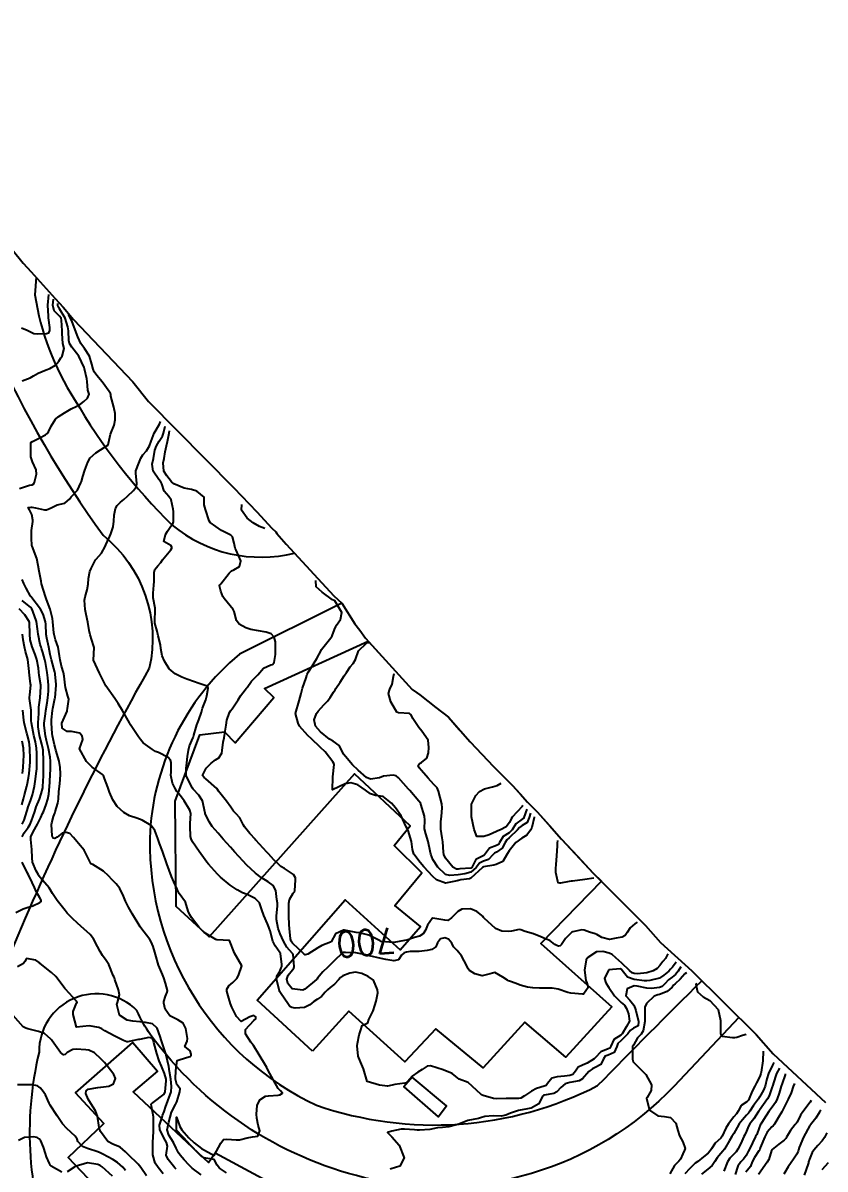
# Model space of a CAD drawing. Header units: metres. Extents: x 292545 to 299085, y 7450245 to 7463078.
# Drawn here: x 296107.3 to 296234, y 7458308 to 7458489 of the extents above; entities that cross this region are included whole.
import ezdxf
from ezdxf.enums import TextEntityAlignment as Align

# ---------------------------------------------------------------- set-up
doc = ezdxf.new("R2010")
doc.units = ezdxf.units.M
for name, color, linetype in [('Area', 45, 'Continuous'), ('Cotas', 45, 'Continuous'), ('Curvas de Nivel 1m', 11, 'Continuous'), ('Curvas de Nivel 5m', 15, 'Continuous'), ('Edificações', 30, 'Continuous'), ('Vias Primárias', 230, 'Continuous')]:
    doc.layers.add(name, color=color, linetype=linetype)
doc.styles.add('Style-STANDARD', font='STANDARD.shx')

msp = doc.modelspace()

# ---------------------------------------------------------------- linework, layer by layer
at = {"layer": 'Area'}
msp.add_polyline3d([(296076.77, 7458488.99, 690.46), (296107.35, 7458451.03, 693.43), (296108.59, 7458449.7, 693.55), (296112.42, 7458445.47, 694.05), (296113.69, 7458444.08, 694.34), (296115.3, 7458442.17, 694.65), (296124.68, 7458432.28, 697.73), (296127.17, 7458429.21, 697.78), (296140.63, 7458415.58, 703.79), (296144.27, 7458411.79, 700.92), (296146.63, 7458409.2, 700.69), (296147.27, 7458408.59, 700.67), (296147.41, 7458408.36, 700.66), (296148.91, 7458406.67, 700.6), (296156.43, 7458398.5, 700.64), (296157.65, 7458397.32, 700.76), (296159.74, 7458394.08, 706.77), (296160.52, 7458393.09, 702.38), (296161.4, 7458391.83, 701.76), (296168.8, 7458383.71, 706.08), (296170, 7458382.87, 705.82), (296172.54, 7458380.84, 703.37), (296174.5, 7458379.35, 709.74), (296177.93, 7458375.44, 706.89), (296181.61, 7458371.53, 706.69), (296184.65, 7458368.54, 708.11), (296187, 7458365.91, 704.23), (296188.6, 7458364.34, 703.55), (296192.38, 7458360.09, 707.3), (296197.39, 7458354.71, 707.2), (296205.65, 7458346.43, 699.98), (296207.99, 7458343.73, 699.64), (296212.95, 7458339.27, 695.41), (296223.1, 7458329.2, 695.43), (296225.78, 7458326.14, 695.45), (296234.08, 7458318.47, 693.12)], dxfattribs=at)
at = {"layer": 'Curvas de Nivel 1m', "flags": 128}
for points, elevation in [([(296107.07, 7458440.84), (296107.98, 7458440.44), (296109.06, 7458439.95), (296109.6, 7458439.88), (296111.06, 7458439.91), (296111.4, 7458440.06), (296111.55, 7458440.4), (296111.56, 7458440.89), (296111.37, 7458442.41), (296111.33, 7458442.65), (296111.27, 7458444.41), (296111.43, 7458446.11)], 694), ([(296106.76, 7458415.46), (296108.33, 7458416), (296108.77, 7458416.05), (296109.03, 7458416.17), (296109.14, 7458416.43), (296109.46, 7458417.74), (296109.39, 7458418.42), (296108.81, 7458419.64), (296108.58, 7458420.43), (296108.56, 7458422.15), (296108.54, 7458422.43), (296108.57, 7458422.71), (296108.85, 7458422.9), (296109.9, 7458423.38), (296110.87, 7458423.92), (296111.14, 7458424.14), (296111.33, 7458424.4), (296111.78, 7458425.3), (296112.45, 7458426.39), (296112.9, 7458426.77), (296113.87, 7458427.4), (296114.91, 7458428.03), (296115.13, 7458428.14), (296115.6, 7458428.35), (296116.45, 7458428.81), (296116.93, 7458429.17), (296117.53, 7458429.73), (296117.76, 7458430.33), (296117.59, 7458430.97), (296117.47, 7458432.33), (296117.4, 7458432.77), (296117.05, 7458434.34), (296116.99, 7458434.58), (296116.13, 7458436.35), (296115.03, 7458437.79), (296114.67, 7458438.36), (296114.58, 7458438.82), (296114.51, 7458440.37), (296114.43, 7458441.01), (296113.98, 7458442.37), (296113.1, 7458443.83), (296112.86, 7458444.15), (296112.81, 7458444.38), (296112.83, 7458444.66)], 696), ([(296139.48, 7458307.36), (296138.37, 7458308.08), (296137.99, 7458308.58), (296137.51, 7458309.48), (296135.88, 7458309.74), (296135.51, 7458309.96), (296135.34, 7458310.11), (296133.53, 7458312.02), (296133.48, 7458312.08), (296133.44, 7458312.13), (296131.56, 7458314.12), (296131.54, 7458314.16), (296131.54, 7458314.19), (296131.58, 7458316.16), (296132.1, 7458314.69), (296132.42, 7458314.15), (296133.54, 7458312.92), (296134.37, 7458312.12), (296135.52, 7458311.22), (296137.51, 7458310.09), (296138.56, 7458312.07), (296138.98, 7458312.63), (296139.54, 7458312.66), (296141.01, 7458312.57), (296141.54, 7458312.6), (296142.7, 7458312.87), (296143.55, 7458313.04), (296144.42, 7458313.14), (296144.71, 7458314), (296144.47, 7458314.9), (296144.23, 7458316.01), (296144.22, 7458316.64), (296144.3, 7458318), (296144.7, 7458318.91), (296145.62, 7458319.46), (296146.07, 7458319.55), (296147.63, 7458319.64), (296147.9, 7458319.69), (296148.29, 7458319.96), (296147.97, 7458320.3), (296147.64, 7458320.66), (296146.89, 7458321.98), (296146.01, 7458323.66), (296145.84, 7458323.99), (296145.69, 7458324.29), (296144.64, 7458326), (296143.72, 7458327.46), (296143.48, 7458327.78), (296143.3, 7458328.02), (296142.45, 7458329.32), (296142.48, 7458330.03), (296143.77, 7458331.41), (296144.08, 7458331.69), (296144.08, 7458332.01), (296143.77, 7458332.21), (296143.15, 7458332.02), (296141.77, 7458331.26), (296141.05, 7458332.05), (296140.3, 7458333.54), (296140.07, 7458334.06), (296139.81, 7458334.94), (296139.53, 7458336.06), (296139.51, 7458336.38), (296139.83, 7458336.91), (296140.48, 7458337.41), (296141.12, 7458338.05), (296141.38, 7458338.51), (296141.87, 7458340.04), (296140.73, 7458342.05), (296139.91, 7458344.06), (296137.91, 7458344.18), (296137.79, 7458344.21), (296135.93, 7458345.35), (296135.13, 7458346.12), (296133.96, 7458347.68), (296133.66, 7458348.13), (296133.41, 7458348.7), (296132.99, 7458350.14), (296132.01, 7458351.48), (296131.76, 7458351.9), (296131.65, 7458352.16), (296131.17, 7458353.31), (296130.8, 7458354.17), (296130.06, 7458356.18), (296129.33, 7458358.19), (296128.89, 7458359.4), (296128.61, 7458360.19), (296128.12, 7458361.45), (296127.57, 7458362.21), (296126.14, 7458363.07), (296125.28, 7458363.36), (296124.15, 7458363.76), (296123.25, 7458364.26), (296122.17, 7458365.24), (296121.53, 7458366.28), (296120.98, 7458367.5), (296120.7, 7458368.29), (296120.22, 7458369.64), (296120.05, 7458370.12), (296119.9, 7458370.29), (296118.24, 7458371.43), (296117.35, 7458372.33), (296116.27, 7458374.34), (296116.8, 7458375.83), (296116.67, 7458376.34), (296116.31, 7458376.79), (296115.01, 7458377.06), (296114.31, 7458377.06), (296113.53, 7458377.58), (296113.45, 7458378.37), (296114.29, 7458380.31), (296114.31, 7458380.36), (296114.32, 7458380.38), (296114.35, 7458380.69), (296114.55, 7458382.18), (296114.5, 7458382.36), (296114.38, 7458382.67), (296114.03, 7458384.01), (296113.99, 7458384.37), (296113.85, 7458385.81), (296113.73, 7458386.37), (296113.42, 7458387.39), (296113.19, 7458388.38), (296113.11, 7458389.04), (296112.86, 7458390.38), (296112.48, 7458391.55), (296112.25, 7458392.39), (296112.21, 7458392.67), (296112.06, 7458394.39), (296111.98, 7458394.93), (296111.61, 7458396.4), (296111.04, 7458397.93), (296110.86, 7458398.41), (296110.57, 7458399.41), (296110.27, 7458400.41), (296110.18, 7458400.82), (296109.87, 7458402.42), (296109.72, 7458403.31), (296109.5, 7458404.42), (296108.75, 7458406.33), (296108.72, 7458406.43), (296108.67, 7458407.6), (296108.67, 7458408.43), (296108.69, 7458408.81), (296108.88, 7458410.25), (296108.88, 7458410.43), (296108.71, 7458411.37), (296108.36, 7458412.08), (296108.16, 7458412.44), (296108.64, 7458412.51), (296108.72, 7458412.51), (296109.32, 7458412.42), (296110.72, 7458412.1), (296111.03, 7458412.09), (296111.75, 7458412.4), (296112.39, 7458412.73), (296112.73, 7458412.89), (296113.94, 7458413.16), (296114.74, 7458413.83), (296114.95, 7458414.16), (296115.15, 7458414.36), (296115.94, 7458415.17), (296116.48, 7458416.34), (296116.55, 7458416.56), (296116.78, 7458417.37), (296117.08, 7458418.34), (296117.54, 7458419.61), (296117.95, 7458420.32), (296118.83, 7458421.09), (296119.59, 7458421.55), (296120.71, 7458422.29), (296120.77, 7458422.36), (296120.85, 7458422.59), (296121.14, 7458424.02), (296121.23, 7458424.29), (296121.7, 7458425.47), (296121.87, 7458426.28), (296121.86, 7458427.32), (296121.67, 7458428.28), (296121.22, 7458430.01), (296121.17, 7458430.29), (296121.13, 7458430.48), (296120.95, 7458430.77), (296119.84, 7458432.3), (296118.97, 7458433.28), (296118.54, 7458433.88), (296118.38, 7458434.32), (296118.22, 7458435.09), (296117.85, 7458436.33), (296117.03, 7458437.57), (296116.47, 7458438.35), (296116.01, 7458439.39), (296115.08, 7458441.78), (296114.83, 7458442.36), (296114.53, 7458442.92)], 697), ([(296210.45, 7458340.66), (296209.87, 7458339.86), (296209.58, 7458339.52), (296209.29, 7458339.24), (296208.53, 7458338.57), (296207.85, 7458338.13), (296206.33, 7458337.75), (296205.85, 7458337.67), (296205.45, 7458337.68), (296203.85, 7458337.92), (296202.81, 7458338.27), (296201.97, 7458339.33), (296201.86, 7458339.46), (296201.61, 7458339.59), (296199.86, 7458339.41), (296199.82, 7458339.4), (296199.77, 7458339.35), (296199.16, 7458338.05), (296199.37, 7458337.35), (296199.83, 7458336.62), (296200.74, 7458335.34), (296201.8, 7458334.26), (296202.31, 7458333.83), (296202.61, 7458333.32), (296202.93, 7458332.46), (296203.12, 7458331.31), (296202.61, 7458330.46), (296201.97, 7458329.33), (296201.74, 7458329.1), (296200.65, 7458328.42), (296200.14, 7458327.35), (296200.01, 7458327.06), (296199.72, 7458326.93), (296198.57, 7458326.5), (296197.7, 7458325.54), (296197.55, 7458325.37), (296196.4, 7458324.68), (296195.69, 7458324.38), (296195.01, 7458324.08), (296194.59, 7458323.41), (296194.18, 7458322.91), (296193.67, 7458322.74), (296192.85, 7458322.62), (296191.66, 7458322.52), (296190.82, 7458322.3), (296190.18, 7458321.46), (296189.95, 7458321.16), (296189.65, 7458321.04), (296188.44, 7458320.68), (296187.64, 7458320.26), (296186.5, 7458319.51), (296185.96, 7458319.18), (296185.63, 7458319.11), (296184.06, 7458319.1), (296183.63, 7458319.09), (296182.12, 7458319.07), (296181.63, 7458319.11), (296179.99, 7458319.58), (296179.75, 7458319.7), (296179.64, 7458319.81), (296177.65, 7458321.61), (296176.18, 7458322.15), (296175.66, 7458322.56), (296175.09, 7458323.06), (296173.67, 7458323.66), (296171.68, 7458324.29), (296171.16, 7458324.21), (296170.36, 7458323.7), (296169.67, 7458323.27), (296168.77, 7458322.61), (296167.98, 7458321.73), (296167.81, 7458321.57), (296167.65, 7458321.53), (296166.07, 7458321.32), (296165.65, 7458321.21), (296164.91, 7458321.03), (296163.65, 7458321.2), (296161.65, 7458321.8), (296161.09, 7458323.81), (296160.61, 7458324.89), (296160.25, 7458325.81), (296160.1, 7458327.43), (296160.13, 7458327.82), (296160.39, 7458329.16), (296160.62, 7458329.81), (296160.91, 7458330.66), (296161.77, 7458331.07), (296161.96, 7458331.61), (296162.05, 7458331.8), (296162.64, 7458332.94), (296162.9, 7458333.79), (296163.09, 7458334.5), (296163.35, 7458335.78), (296163.33, 7458336.29), (296162.67, 7458337.79), (296161.85, 7458338.39), (296160.82, 7458338.84), (296159.86, 7458339.05), (296158.93, 7458338.91), (296157.85, 7458338.47), (296157.49, 7458338.21), (296157.16, 7458337.86), (296156.53, 7458337.17), (296155.83, 7458336.62), (296155.42, 7458336.28), (296155.05, 7458335.88), (296154.45, 7458335.24), (296153.81, 7458334.82), (296153.26, 7458334.44), (296152.62, 7458333.91), (296151.79, 7458333.46), (296150.33, 7458333.39), (296149.79, 7458333.49), (296149.49, 7458333.64), (296149.23, 7458333.95), (296148, 7458335.79), (296147.86, 7458335.97), (296147.85, 7458336), (296147.82, 7458336.09), (296147.34, 7458337.98), (296147.42, 7458338.41), (296147.86, 7458339.19), (296148.11, 7458339.73), (296148.19, 7458339.97), (296148.22, 7458340.3), (296148, 7458341.97), (296147.97, 7458342.05), (296147.89, 7458342.17), (296147.14, 7458343.2), (296146.78, 7458343.98), (296146.34, 7458345.58), (296146.19, 7458345.99), (296146.13, 7458346.17), (296145.95, 7458346.7), (296145.35, 7458348), (296145.04, 7458348.93), (296144.68, 7458350), (296143.99, 7458350.68), (296142.72, 7458351.31), (296142.01, 7458351.6), (296141.14, 7458352.05), (296140.02, 7458352.82), (296138.51, 7458354.08), (296138.04, 7458354.54), (296136.64, 7458356.1), (296136.38, 7458356.42), (296136.07, 7458356.82), (296135.15, 7458358.12), (296134.1, 7458359.65), (296133.86, 7458360.13), (296133.77, 7458360.47), (296133.7, 7458362.13), (296133.74, 7458362.53), (296133.82, 7458364.13), (296133.66, 7458364.63), (296132.77, 7458366.14), (296132.19, 7458366.92), (296131.63, 7458367.59), (296131.31, 7458368.16), (296130.96, 7458368.92), (296130.69, 7458370.17), (296130.7, 7458370.65), (296130.71, 7458372.17), (296130.62, 7458372.54), (296130.26, 7458372.99), (296128.73, 7458373.74), (296128.27, 7458373.92), (296127.75, 7458374.21), (296126.28, 7458375.3), (296125.87, 7458375.81), (296125.57, 7458376.23), (296124.32, 7458378.12), (296124.25, 7458378.25), (296124.16, 7458378.42), (296123.07, 7458380.26), (296122.36, 7458381.47), (296121.84, 7458382.28), (296120.39, 7458384.29), (296119.74, 7458385.63), (296119.38, 7458386.31), (296118.44, 7458388.32), (296118.54, 7458390.32), (296118.47, 7458390.67), (296117.92, 7458392.33), (296117.78, 7458393.05), (296117.56, 7458394.33), (296117.29, 7458395.57), (296117.15, 7458396.33), (296117.06, 7458397.83), (296117.13, 7458398.33), (296117.46, 7458399.44), (296117.62, 7458400.33), (296117.69, 7458401.23), (296117.88, 7458402.33), (296118.09, 7458402.84), (296118.63, 7458403.88), (296118.78, 7458404.16), (296118.9, 7458404.31), (296119.71, 7458405.23), (296120.28, 7458406.29), (296120.4, 7458406.55), (296120.67, 7458407.13), (296121.05, 7458407.92), (296121.2, 7458408.28), (296121.56, 7458409.42), (296121.69, 7458410.28), (296121.73, 7458411.26), (296121.93, 7458412.28), (296122.22, 7458412.78), (296122.74, 7458413.29), (296123.27, 7458413.74), (296123.81, 7458414.25), (296124.76, 7458415.13), (296125.23, 7458415.77), (296125.29, 7458416.23), (296125.14, 7458417.89), (296125.17, 7458418.24), (296125.6, 7458419.45), (296125.93, 7458420.23), (296126.27, 7458420.79), (296126.83, 7458421.39), (296127.29, 7458422.21), (296127.58, 7458422.94), (296128.04, 7458424.2), (296128.88, 7458425.59), (296129.05, 7458426.02)], 698), ([(296209.16, 7458341.97), (296208.79, 7458341.24), (296208.38, 7458340.75), (296207.88, 7458340.09), (296207.49, 7458339.63), (296206.86, 7458339.26), (296205.86, 7458338.97), (296204.35, 7458338.8), (296203.86, 7458338.83), (296203.5, 7458338.95), (296203.12, 7458339.31), (296201.88, 7458340.49), (296200.92, 7458341.33), (296200.39, 7458341.84), (296199.9, 7458342.08), (296198.91, 7458342.35), (296197.9, 7458342.25), (296196.53, 7458341.39), (296196.26, 7458341.02), (296196, 7458339.4), (296196.21, 7458337.76), (296196.36, 7458337.39), (296196.57, 7458336.65), (296195.82, 7458335.6), (296195.66, 7458335.56), (296193.82, 7458335.76), (296193.38, 7458335.87), (296191.83, 7458336.36), (296190.89, 7458336.51), (296189.83, 7458336.54), (296188.9, 7458336.54), (296187.83, 7458336.57), (296187.02, 7458336.68), (296185.84, 7458337.02), (296185.48, 7458337.16), (296184.47, 7458337.53), (296184, 7458337.69), (296183.85, 7458337.78), (296183.12, 7458338.28), (296181.86, 7458338.99), (296181.09, 7458338.81), (296179.85, 7458338.46), (296178.68, 7458338.78), (296177.86, 7458339.34), (296177.64, 7458339.61), (296177.41, 7458340.07), (296176.57, 7458341.62), (296175.9, 7458342.5), (296175.33, 7458343.06), (296175.04, 7458343.64), (296174.53, 7458344.26), (296173.92, 7458344.49), (296173.26, 7458344.33), (296172.8, 7458343.67), (296172.54, 7458343.04), (296171.9, 7458342.66), (296171.13, 7458342.46), (296169.9, 7458342.34), (296168.48, 7458342.3), (296167.9, 7458342.23), (296167.52, 7458342.11), (296167.11, 7458341.74), (296166.62, 7458341.01), (296165.88, 7458340.87), (296164.6, 7458341.06), (296163.88, 7458341.2), (296162.04, 7458341.65), (296161.89, 7458341.69), (296161.44, 7458341.8), (296159.9, 7458342.11), (296158.25, 7458342.19), (296157.9, 7458342.15), (296157.7, 7458342.04), (296157.5, 7458341.85), (296156.69, 7458341.05), (296155.87, 7458340.25), (296155.67, 7458340.07), (296155.44, 7458339.87), (296154.65, 7458339.09), (296153.85, 7458338.09), (296153.76, 7458337.98), (296153.68, 7458337.89), (296151.83, 7458336.38), (296151.51, 7458336.24), (296149.83, 7458336.45), (296149.13, 7458337.25), (296149.01, 7458337.95), (296149.2, 7458338.6), (296149.87, 7458339.45), (296150.12, 7458339.68), (296150.16, 7458339.94), (296149.99, 7458341.84), (296149.96, 7458341.94), (296149.89, 7458342.02), (296148.97, 7458343.02), (296148.47, 7458343.95), (296147.93, 7458345.12), (296147.61, 7458345.97), (296147.36, 7458347.37), (296147.34, 7458347.97), (296147.51, 7458349.5), (296147.51, 7458349.97), (296147.43, 7458350.53), (296147.27, 7458351.97), (296146.81, 7458352.77), (296146.03, 7458353.33), (296144.93, 7458354), (296144.04, 7458354.7), (296142.64, 7458356.02), (296142.07, 7458356.61), (296141.39, 7458357.35), (296140.75, 7458358.05), (296140.44, 7458358.4), (296140.09, 7458358.79), (296138.94, 7458360.07), (296138.12, 7458361.01), (296137.21, 7458362.09), (296136.77, 7458362.73), (296136.15, 7458363.97), (296136.11, 7458364.11), (296136.1, 7458364.17), (296135.65, 7458366.12), (296135.1, 7458367.03), (296134.2, 7458367.99), (296134.09, 7458368.13), (296133.86, 7458368.48), (296133.08, 7458370.14), (296133.09, 7458371.29), (296133.2, 7458372.14), (296133.29, 7458373.11), (296133.44, 7458374.14), (296133.6, 7458374.81), (296134.21, 7458376.13), (296134.23, 7458376.19), (296134.3, 7458376.48), (296134.67, 7458377.77), (296134.79, 7458378.12), (296135.1, 7458378.89), (296135.49, 7458380.11), (296135.68, 7458380.78), (296136.19, 7458382.1), (296136.38, 7458382.7), (296136.55, 7458383.94), (296136.52, 7458384.1), (296136.39, 7458384.24), (296135, 7458384.73), (296134.4, 7458384.93), (296133.2, 7458385.35), (296132.41, 7458385.65), (296131.34, 7458386.16), (296130.42, 7458386.96), (296129.66, 7458388.18), (296129.31, 7458389.04), (296129.09, 7458390.19), (296129.02, 7458390.74), (296128.69, 7458392.2), (296128.49, 7458392.9), (296128.17, 7458394.2), (296128.13, 7458394.59), (296128.21, 7458396.2), (296128.18, 7458396.56), (296127.9, 7458398.21), (296127.87, 7458398.91), (296128, 7458400.21), (296128.05, 7458400.75), (296128.05, 7458402.21), (296128.15, 7458402.66), (296128.62, 7458403.25), (296129.07, 7458403.75), (296129.38, 7458404.19), (296130.65, 7458405.77), (296130.81, 7458406.01), (296130.83, 7458406.17), (296130.66, 7458406.45), (296129.55, 7458407.08), (296129.85, 7458408.18), (296130.15, 7458408.71), (296130.69, 7458409.49), (296130.98, 7458409.89), (296131.07, 7458410.17), (296131.08, 7458411.81), (296131.02, 7458412.17), (296130.75, 7458413.64), (296130.38, 7458414.18), (296129.63, 7458415.05), (296129.27, 7458416.19), (296129.11, 7458416.53), (296128.78, 7458416.87), (296127.86, 7458418.21), (296127.74, 7458419.28), (296127.91, 7458420.2), (296128.16, 7458421.53), (296128.4, 7458422.2), (296128.85, 7458422.93), (296129.34, 7458423.7), (296129.5, 7458424.18), (296129.76, 7458425.29)], 699), ([(296145.54, 7458409.14), (296144.69, 7458409.47), (296143.66, 7458410.02), (296142.71, 7458410.77), (296141.85, 7458412.04), (296141.88, 7458412.9)], 701), ([(296135.48, 7458307.04), (296134.03, 7458308.12), (296133.5, 7458308.61), (296132.77, 7458309.41), (296132.16, 7458310.15), (296131.89, 7458310.53), (296131.52, 7458311.28), (296131.1, 7458312.16), (296130.38, 7458313.34), (296130.09, 7458314.17), (296130.37, 7458315.38), (296130.55, 7458316.17), (296130.8, 7458316.97), (296131.43, 7458318.16), (296131.62, 7458318.6), (296132.08, 7458320.15), (296132.13, 7458320.65), (296131.64, 7458321.31), (296131.43, 7458322.16), (296131.41, 7458322.41), (296131.53, 7458324.16), (296131.54, 7458324.31), (296131.69, 7458325.1), (296133.16, 7458325.6), (296133.7, 7458325.76), (296133.86, 7458325.97), (296133.87, 7458326.13), (296133.71, 7458326.63), (296132.89, 7458327.31), (296133.25, 7458328.14), (296133.31, 7458328.56), (296133.02, 7458330.14), (296132.61, 7458330.99), (296131.77, 7458331.51), (296130.49, 7458332.17), (296129.79, 7458333.24), (296129.57, 7458334.18), (296129.55, 7458334.44), (296129.81, 7458335.26), (296130.08, 7458335.91), (296130.12, 7458336.18), (296129.83, 7458337.31), (296129.56, 7458338.18), (296129.36, 7458338.68), (296128.72, 7458340.19), (296128.26, 7458341.83), (296128.17, 7458342.2), (296127.9, 7458343.1), (296127.58, 7458343.87), (296127.36, 7458344.21), (296125.94, 7458346.08), (296125.85, 7458346.23), (296125.69, 7458346.48), (296124.64, 7458348.24), (296123.98, 7458349.33), (296123.53, 7458350.25), (296123.21, 7458351.05), (296122.63, 7458352.26), (296122.02, 7458353.03), (296121.39, 7458353.64), (296120.83, 7458354.29), (296120.04, 7458355.03), (296118.33, 7458356.05), (296118.06, 7458356.19), (296117.95, 7458356.32), (296117.86, 7458356.53), (296116.98, 7458358.33), (296116.1, 7458359.4), (296115.32, 7458360.35), (296114.73, 7458360.97), (296114.12, 7458361.14), (296113.49, 7458361), (296112.74, 7458360.38), (296112.35, 7458360.15), (296112.11, 7458360.21), (296111.96, 7458360.39), (296111.93, 7458360.58), (296111.83, 7458362.39), (296111.86, 7458362.67), (296112.15, 7458363.66), (296112.36, 7458364.18), (296112.43, 7458364.39), (296112.83, 7458365.73), (296112.92, 7458366.38), (296113.01, 7458367.57), (296113.08, 7458368.38), (296113.18, 7458369.41), (296113.23, 7458370.38), (296113.21, 7458371.41), (296113.04, 7458372.38), (296112.53, 7458374.13), (296112.45, 7458374.39), (296112.28, 7458374.99), (296111.98, 7458376.39), (296111.93, 7458376.77), (296111.8, 7458378.4), (296111.82, 7458378.9), (296111.97, 7458380.39), (296112.02, 7458380.72), (296112.37, 7458382.31), (296112.39, 7458382.37), (296112.39, 7458382.39), (296112.39, 7458382.41), (296112.58, 7458384.39), (296112.57, 7458384.56), (296112.41, 7458386.05), (296112.38, 7458386.39), (296112.36, 7458386.44), (296111.81, 7458388.4), (296111.62, 7458389.23), (296111.42, 7458390.4), (296111.09, 7458391.8), (296110.98, 7458392.41), (296110.92, 7458394), (296110.86, 7458394.41), (296110.52, 7458395.61), (296110.11, 7458396.41), (296108.56, 7458398.39), (296108.53, 7458398.43), (296107.84, 7458399.7), (296107.46, 7458400.45), (296107.2, 7458401.06)], 696), ([(296188.07, 7458363.58), (296188.05, 7458363.49), (296187.69, 7458361.93), (296187.48, 7458361.5), (296186.9, 7458360.71), (296186.11, 7458360.21), (296185.17, 7458359.52), (296184.09, 7458358.21), (296183.83, 7458357.8), (296183.69, 7458357.54), (296183.08, 7458356.53), (296182.06, 7458356.06), (296181.67, 7458355.96), (296180.05, 7458355.71), (296179.97, 7458355.67), (296179.88, 7458355.58), (296178.04, 7458353.89), (296177.85, 7458353.8), (296176.45, 7458353.63), (296176.11, 7458353.55), (296176.03, 7458353.53), (296175.88, 7458353.48), (296174.03, 7458353.12), (296172.63, 7458353.67), (296172.04, 7458354.17), (296170.6, 7458355.69), (296170.06, 7458356.37), (296169.05, 7458357.72), (296168.82, 7458358.45), (296168.7, 7458359.72), (296168.13, 7458361.45), (296167.99, 7458361.73), (296167.85, 7458362.02), (296167.05, 7458363.74), (296166.17, 7458365.02), (296165.54, 7458365.76), (296164.19, 7458366.83), (296163.01, 7458366.96), (296162.19, 7458367.23), (296161.4, 7458367.81), (296160.21, 7458368.63), (296159.08, 7458368.96), (296158.21, 7458368.8), (296156.2, 7458367.87), (296156.27, 7458369.87), (296156.28, 7458369.93), (296156.47, 7458371.87), (296156.42, 7458372.03), (296156.26, 7458372.3), (296155.03, 7458373.88), (296154.28, 7458374.62), (296152.88, 7458375.9), (296152.3, 7458376.46), (296151.01, 7458377.93), (296150.78, 7458378.38), (296150.34, 7458379.94), (296150.93, 7458381.93), (296151.23, 7458383.08), (296151.49, 7458383.92), (296152.06, 7458385.57), (296152.16, 7458385.91), (296152.22, 7458386.11), (296152.42, 7458386.5), (296152.97, 7458387.37), (296153.31, 7458387.9), (296153.73, 7458388.62), (296154.4, 7458389.89), (296154.42, 7458389.93), (296154.46, 7458390), (296155.29, 7458391.07), (296155.96, 7458391.88), (296156.16, 7458392.2), (296156.5, 7458393.16), (296156.71, 7458393.67), (296156.81, 7458393.87), (296157.45, 7458394.78), (296157.66, 7458395.85), (296156.55, 7458397.69), (296156.45, 7458397.76), (296156.2, 7458397.87), (296154.57, 7458399.06), (296153.63, 7458399.9), (296153.59, 7458400.9)], 701), ([(296107.2, 7458360.45), (296107.49, 7458361.08), (296108.13, 7458361.93), (296108.45, 7458362.44), (296108.69, 7458362.98), (296109.17, 7458364.42), (296109.43, 7458365.15), (296109.92, 7458366.41), (296110.19, 7458367.24), (296110.44, 7458368.17), (296110.47, 7458368.41), (296110.55, 7458370.08), (296110.56, 7458370.41), (296110.57, 7458372.09), (296110.57, 7458372.41), (296110.52, 7458374.15), (296110.48, 7458374.41), (296110.28, 7458375.07), (296109.95, 7458376.42), (296109.73, 7458377.83), (296109.7, 7458378.42), (296109.82, 7458379.9), (296109.83, 7458380.42), (296109.84, 7458380.93), (296110.05, 7458382.41), (296110.14, 7458384.16), (296110.12, 7458384.41), (296109.89, 7458385.9), (296109.83, 7458386.42), (296109.76, 7458387.08), (296109.51, 7458388.42), (296109.25, 7458389.23), (296108.79, 7458390.43), (296108.48, 7458391.55), (296108.38, 7458392.43), (296108.35, 7458394.27), (296108.31, 7458394.43), (296107.6, 7458395.52), (296106.73, 7458396.46)], 694), ([(296107.17, 7458362.45), (296107.49, 7458363.09), (296107.94, 7458364.44), (296107.99, 7458364.61), (296108.16, 7458365.15), (296108.5, 7458366.12), (296108.61, 7458366.43), (296108.81, 7458367.05), (296109.15, 7458368.43), (296109.32, 7458369.53), (296109.43, 7458370.42), (296109.49, 7458371.16), (296109.5, 7458372.42), (296109.49, 7458373.65), (296109.46, 7458374.42), (296109.28, 7458375.44), (296109.04, 7458376.43), (296108.92, 7458377.04), (296108.67, 7458378.43), (296108.64, 7458378.75), (296108.6, 7458380.44), (296108.37, 7458382.29), (296108.34, 7458382.44), (296108.34, 7458382.47), (296108.38, 7458382.82), (296108.54, 7458384.44), (296108.53, 7458384.58), (296108.4, 7458385.51), (296108.29, 7458386.44), (296108.28, 7458386.57), (296108.1, 7458388.44), (296107.74, 7458389.73), (296107.55, 7458390.44), (296107.36, 7458391.57), (296107.26, 7458392.45)], 693), ([(296187.47, 7458364.19), (296187.28, 7458363.5), (296186.94, 7458362.7), (296186.13, 7458362.2), (296185.72, 7458361.93), (296185.4, 7458361.52), (296184.11, 7458360.27), (296183.71, 7458359.94), (296183.47, 7458359.55), (296183.02, 7458358.63), (296182.09, 7458358.01), (296181.78, 7458357.87), (296181.52, 7458357.57), (296180.82, 7458356.83), (296180.07, 7458356.58), (296179.39, 7458356.26), (296178.9, 7458355.6), (296178.05, 7458354.83), (296177.09, 7458354.57), (296176.04, 7458354.45), (296174.71, 7458354.32), (296174.04, 7458354.51), (296172.84, 7458355.67), (296172.07, 7458356.88), (296171.75, 7458357.68), (296171.62, 7458358.15), (296171.31, 7458359.69), (296170.93, 7458360.89), (296170.74, 7458361.69), (296170.76, 7458363.08), (296170.72, 7458363.69), (296170.17, 7458365.61), (296170.15, 7458365.67), (296170.13, 7458365.7), (296169.83, 7458366.05), (296168.43, 7458367.73), (296168.33, 7458367.85), (296168.21, 7458367.99), (296166.64, 7458369.75), (296166.23, 7458370.08), (296165.8, 7458370.19), (296164.23, 7458370), (296163.6, 7458369.78), (296162.22, 7458369.53), (296161.55, 7458369.81), (296160.23, 7458370.96), (296159.37, 7458371.83), (296158.26, 7458373.1), (296157.94, 7458373.51), (296157.79, 7458373.85), (296157.28, 7458374.85), (296156.29, 7458375.55), (296155.75, 7458375.88), (296154.31, 7458377.01), (296153.52, 7458377.9), (296153.29, 7458378.94), (296153.69, 7458379.9), (296153.96, 7458380.28), (296154.35, 7458380.75), (296154.91, 7458381.33), (296155.4, 7458381.88), (296155.81, 7458382.43), (296156.38, 7458383.3), (296156.61, 7458383.65), (296156.75, 7458383.86), (296157.42, 7458384.88), (296158.06, 7458385.85), (296158.42, 7458386.4), (296159.01, 7458387.26), (296159.47, 7458387.83), (296159.84, 7458388.43), (296160.33, 7458389.82), (296160.39, 7458389.9), (296160.46, 7458389.96), (296161.42, 7458390.86), (296161.62, 7458391.09), (296161.96, 7458391.14)], 702), ([(296186.87, 7458364.8), (296186.43, 7458363.51), (296186.34, 7458363.32), (296186.15, 7458363.2), (296185.18, 7458362.48), (296184.59, 7458361.53), (296184.12, 7458361.07), (296183.15, 7458360.51), (296182.6, 7458359.56), (296182.43, 7458359.23), (296182.1, 7458359.05), (296181.01, 7458358.66), (296180.19, 7458357.58), (296180.14, 7458357.52), (296180.08, 7458357.5), (296178.82, 7458356.85), (296178.2, 7458355.61), (296178.05, 7458355.48), (296176.3, 7458355.37), (296176.05, 7458355.35), (296175.77, 7458355.35), (296175.22, 7458355.64), (296174.07, 7458357.07), (296173.79, 7458357.66), (296173.71, 7458358.04), (296173.6, 7458359.67), (296173.5, 7458360.28), (296173.31, 7458361.66), (296173.33, 7458362.85), (296173.4, 7458363.66), (296173.52, 7458365.02), (296173.47, 7458365.66), (296173.2, 7458366.65), (296172.95, 7458367.67), (296172.72, 7458368.18), (296172.21, 7458368.72), (296171.29, 7458369.69), (296170.24, 7458370.91), (296169.87, 7458371.34), (296169.71, 7458371.71), (296169.93, 7458372.02), (296170.25, 7458372.2), (296171.11, 7458372.84), (296171.36, 7458373.69), (296171.44, 7458374.53), (296171.3, 7458375.69), (296170.31, 7458377.15), (296169.82, 7458377.7), (296168.9, 7458379.15), (296168.6, 7458379.72), (296168.34, 7458379.91), (296166.62, 7458380.02), (296166.35, 7458380.15), (296165.39, 7458381.76), (296165.05, 7458383.1), (296165.24, 7458383.76), (296165.62, 7458384.54), (296165.83, 7458385.76), (296165.93, 7458386.24)], 703), ([(296107.14, 7458365.48), (296107.41, 7458366.45), (296107.56, 7458367.07), (296107.93, 7458368.44), (296107.99, 7458368.66), (296108.22, 7458369.78), (296108.31, 7458370.44), (296108.45, 7458372.24), (296108.45, 7458372.44), (296108.45, 7458372.64), (296108.42, 7458374.44), (296108.29, 7458375.46), (296108.06, 7458376.44), (296107.94, 7458376.81), (296107.51, 7458378.45), (296107.42, 7458379.36), (296107.31, 7458380.45)], 692), ([(296107.26, 7458370.45), (296107.33, 7458371.36), (296107.39, 7458372.45), (296107.44, 7458373.27), (296107.4, 7458374.45), (296107.19, 7458375.55)], 691), ([(296186.27, 7458365.41), (296186.17, 7458365.21), (296184.57, 7458363.53), (296184.41, 7458363.28), (296184.14, 7458362.71), (296183.64, 7458362.04), (296182.71, 7458361.55), (296182.32, 7458361.36), (296182.12, 7458361.26), (296180.94, 7458360.74), (296180.11, 7458360.51), (296179, 7458360.49), (296178.59, 7458361.6), (296178.15, 7458363.61), (296178.17, 7458365.61), (296178.84, 7458366.95), (296179.42, 7458367.59), (296180.21, 7458368.01), (296181.46, 7458368.32), (296182.21, 7458368.55), (296182.84, 7458368.93)], 704), ([(296106.17, 7458348.46), (296107.37, 7458349.05), (296107.98, 7458349.26), (296108.87, 7458349.54), (296109.99, 7458350.07), (296110.18, 7458350.22), (296110.18, 7458350.41), (296110, 7458350.81), (296109.4, 7458351.82), (296109.15, 7458352.42), (296108.79, 7458353.2), (296108.18, 7458354.44), (296108.04, 7458354.71), (296107.21, 7458356.45)], 694), ([(296129.48, 7458307.19), (296128.65, 7458308.19), (296128.21, 7458308.91), (296127.85, 7458310.2), (296127.82, 7458310.51), (296127.84, 7458312.21), (296127.93, 7458313.82), (296127.91, 7458314.2), (296127.93, 7458315.84), (296127.94, 7458316.2), (296127.61, 7458317.9), (296127.56, 7458318.2), (296127.61, 7458318.28), (296127.89, 7458318.47), (296129.63, 7458319.81), (296129.79, 7458320.18), (296129.94, 7458321.89), (296129.91, 7458322.18), (296129.67, 7458323.05), (296129.18, 7458324.19), (296128.82, 7458325.06), (296128.44, 7458326.19), (296127.99, 7458327.93), (296127.93, 7458328.2), (296127.73, 7458328.65), (296127.22, 7458328.72), (296125.73, 7458328.42), (296125.56, 7458328.4), (296124.56, 7458328.24), (296123.89, 7458328.08), (296123.72, 7458328.08), (296123.18, 7458328.26), (296121.73, 7458329), (296120.24, 7458329.79), (296119.75, 7458330.09), (296119.32, 7458330.3), (296117.76, 7458330.6), (296115.75, 7458330.35), (296115.27, 7458332.35), (296115.27, 7458332.86), (296115.8, 7458334.17), (296115.86, 7458334.3), (296115.86, 7458334.35), (296115.85, 7458334.39), (296115.8, 7458334.46), (296114.04, 7458336.37), (296113.94, 7458336.48), (296113.83, 7458336.63), (296112.49, 7458338.38), (296111.85, 7458339), (296110.01, 7458340.42), (296109.94, 7458340.48), (296109.87, 7458340.57), (296109.37, 7458340.93), (296107.88, 7458341.24), (296107.59, 7458340.73), (296107.43, 7458340.44), (296106.44, 7458339.88)], 694), ([(296211.21, 7458339.88), (296210.79, 7458339.22), (296210.38, 7458338.7), (296209.85, 7458338.29), (296209.25, 7458337.83), (296208.71, 7458337.24), (296208.28, 7458336.8), (296207.83, 7458336.64), (296206.6, 7458336.5), (296205.83, 7458336.52), (296204.3, 7458336.83), (296203.84, 7458336.88), (296202.73, 7458336.41), (296202.51, 7458335.32), (296203.16, 7458334.66), (296203.8, 7458333.84), (296204.01, 7458333.3), (296204.1, 7458332.98), (296204.55, 7458331.29), (296204.45, 7458330.61), (296203.76, 7458330.19), (296203.22, 7458329.84), (296202.82, 7458329.31), (296201.73, 7458328.19), (296201.27, 7458327.79), (296201.08, 7458327.34), (296200.69, 7458326.36), (296199.71, 7458325.95), (296199.27, 7458325.8), (296198.98, 7458325.36), (296198.58, 7458324.47), (296197.68, 7458323.99), (296197.25, 7458323.81), (296196.69, 7458323.38), (296195.66, 7458322.23), (296195.15, 7458321.91), (296193.66, 7458321.63), (296192.92, 7458321.43), (296192.26, 7458320.82), (296191.63, 7458320.17), (296191.16, 7458319.92), (296189.63, 7458319.63), (296189.5, 7458319.6), (296189.38, 7458319.47), (296188.81, 7458318.29), (296187.6, 7458317.59), (296187.52, 7458317.58), (296186.98, 7458317.5), (296185.6, 7458317.21), (296184.32, 7458316.8), (296183.59, 7458316.45), (296182.82, 7458316.32), (296181.59, 7458316.39), (296180.26, 7458316.25), (296179.59, 7458316.03), (296179.25, 7458315.93), (296177.58, 7458315.61), (296176.15, 7458315.06), (296175.57, 7458314.9), (296174.57, 7458314.65), (296173.57, 7458314.53), (296172.79, 7458314.45), (296171.57, 7458314.2), (296169.95, 7458314.09), (296169.57, 7458314.1), (296169.14, 7458314.14), (296167.57, 7458314.28), (296167.06, 7458314.24), (296165.56, 7458313.94), (296164.89, 7458313.76), (296165.55, 7458313.07), (296166.71, 7458311.74), (296167.51, 7458309.73), (296166.83, 7458308.4), (296165.49, 7458307.98), (296165.31, 7458307.93)], 697), ([(296212.09, 7458338.97), (296211.86, 7458338.8), (296211.1, 7458337.97), (296210.3, 7458337.23), (296210.06, 7458337), (296209.84, 7458336.71), (296209.05, 7458336.01), (296207.82, 7458335.53), (296207.59, 7458335.48), (296206.99, 7458335.26), (296205.8, 7458334.1), (296205.53, 7458333.55), (296205.52, 7458333.28), (296205.53, 7458331.53), (296205.53, 7458331.28), (296205.26, 7458329.77), (296204.94, 7458329.29), (296204.36, 7458328.67), (296203.73, 7458327.54), (296203.6, 7458327.3), (296203.56, 7458327.14), (296203.56, 7458325.3), (296203.7, 7458324.89), (296205.31, 7458323.28), (296205.67, 7458322.89), (296206.6, 7458321.27), (296206.54, 7458320.37), (296205.88, 7458319.28), (296205.8, 7458319.1), (296206.24, 7458317.27), (296207.59, 7458316.36), (296208.61, 7458316.26), (296209.59, 7458316.09), (296210.4, 7458315.22), (296210.72, 7458314.07), (296211.02, 7458313.22), (296211.54, 7458312.25), (296211.88, 7458311.21), (296211.79, 7458310.95), (296211.52, 7458310.38), (296211.18, 7458309.54), (296210.88, 7458309.22), (296210.19, 7458308.52), (296209.48, 7458307.23)], 696), ([(296126.81, 7458306.88), (296125.93, 7458308.23), (296125.5, 7458308.74), (296123.91, 7458310.25), (296123.52, 7458310.66), (296122.66, 7458311.4), (296121.53, 7458311.9), (296120.73, 7458312.29), (296119.56, 7458313.92), (296119.4, 7458314.3), (296119.33, 7458314.53), (296119.1, 7458316.3), (296118.76, 7458317.14), (296118.04, 7458318.32), (296117.62, 7458319.01), (296117.23, 7458319.92), (296117.32, 7458320.32), (296117.64, 7458320.56), (296119.12, 7458320.82), (296119.64, 7458320.9), (296120.87, 7458321.06), (296121.64, 7458321.43), (296121.95, 7458322.28), (296121.66, 7458322.91), (296120.6, 7458324.29), (296120.18, 7458324.79), (296119.69, 7458325.33), (296118.61, 7458326.31), (296117.71, 7458326.73), (296117.25, 7458326.79), (296115.71, 7458326.88), (296115.2, 7458326.87), (296114.28, 7458326.36), (296114.01, 7458326.06), (296113.7, 7458326.01), (296113.24, 7458326.37), (296111.92, 7458328.2), (296111.8, 7458328.39), (296111.73, 7458328.49), (296110.7, 7458329.37), (296109.75, 7458329.71), (296108.08, 7458330.11), (296107.75, 7458330.21), (296107.35, 7458330.44), (296105.77, 7458332.24)], 693), ([(296225.92, 7458324.8), (296225.69, 7458324.38), (296225.08, 7458323.05), (296224.8, 7458322.19), (296224.52, 7458321.06), (296224.28, 7458320.43), (296223.63, 7458319.31), (296223.53, 7458319.16), (296223.47, 7458319.07), (296222.7, 7458317.99), (296222.09, 7458317.09), (296221.89, 7458316.8), (296221.6, 7458316.46), (296220.93, 7458315.76), (296220.44, 7458315.1), (296220.12, 7458314.55), (296219.56, 7458313.59), (296219.39, 7458313.28), (296219.29, 7458313.11), (296218.91, 7458312.48), (296218.09, 7458311.13), (296217.85, 7458310.81), (296217.52, 7458310.43), (296216.95, 7458309.71), (296216.58, 7458309.15), (296216.15, 7458308.5), (296215.49, 7458307.97), (296214.49, 7458307.17)], 694), ([(296226.81, 7458323.9), (296226.34, 7458323.03), (296226.14, 7458322.56), (296225.68, 7458321.04), (296225.67, 7458321.02), (296225.65, 7458320.95), (296225.17, 7458319.51), (296224.92, 7458319.05), (296223.61, 7458317.28), (296223.51, 7458317.16), (296223.46, 7458317.07), (296222.75, 7458315.92), (296222.12, 7458315.08), (296221.91, 7458314.76), (296221.57, 7458313.96), (296221.3, 7458313.35), (296221.18, 7458313.09), (296220.66, 7458311.98), (296220.23, 7458311.1), (296219.94, 7458310.69), (296219.52, 7458310.26), (296218.95, 7458309.67), (296218.58, 7458309.12), (296217.99, 7458307.64)], 693), ([(296227.71, 7458322.98), (296227.67, 7458322.87), (296227.2, 7458321.48), (296227.06, 7458321.03), (296226.73, 7458319.93), (296226.43, 7458319.03), (296226.17, 7458318.49), (296225.61, 7458317.72), (296225.12, 7458317.05), (296224.26, 7458315.73), (296223.84, 7458315.07), (296223.75, 7458314.9), (296223.57, 7458314.45), (296223.19, 7458313.44), (296223.01, 7458313.08), (296222.51, 7458312.11), (296222.04, 7458311.08), (296221.87, 7458310.74), (296221.52, 7458310.12), (296221.09, 7458309.52), (296220.69, 7458309.1), (296220.2, 7458308.4), (296219.79, 7458307.11)], 692), ([(296123.49, 7458307.75), (296123.09, 7458308.26), (296122.23, 7458309), (296121.5, 7458309.46), (296119.94, 7458310.3), (296119.52, 7458310.51), (296119.15, 7458310.67), (296117.52, 7458311.21), (296116.71, 7458311.52), (296116.01, 7458312.34), (296115.87, 7458312.67), (296115.55, 7458313.17), (296114.25, 7458314.36), (296113.57, 7458315.1), (296112.7, 7458316.38), (296111.61, 7458318.07), (296111.44, 7458318.39), (296110.89, 7458319.67), (296110.37, 7458320.41), (296110.02, 7458320.79), (296109.64, 7458321.09), (296108.78, 7458321.29), (296107.64, 7458321.28), (296106.46, 7458321.28)], 692), ([(296229.16, 7458321.49), (296228.97, 7458321), (296228.65, 7458320), (296228.18, 7458319.01), (296227.61, 7458317.95), (296227.31, 7458317.31), (296227.17, 7458317.02), (296226.6, 7458316.03), (296226, 7458315.04), (296225.81, 7458314.81), (296225.58, 7458314.62), (296224.84, 7458313.77), (296224.48, 7458313.06), (296223.76, 7458311.29), (296223.68, 7458311.07), (296223.64, 7458310.96), (296223.53, 7458310.82), (296222.82, 7458309.77), (296222.5, 7458309.08), (296222.19, 7458308.39), (296221.49, 7458307.48)], 691), ([(296233.31, 7458317.24), (296233.12, 7458316.95), (296232.54, 7458316.01), (296231.69, 7458314.97), (296231.63, 7458314.91), (296231.57, 7458314.83), (296230.58, 7458312.98), (296229.9, 7458311.36), (296229.8, 7458311), (296229.73, 7458310.79), (296229.52, 7458310.34), (296229, 7458309.52), (296228.63, 7458309.01), (296228.18, 7458308.33), (296227.48, 7458307.15)], 689), ([(296234.28, 7458313.66), (296233.91, 7458312.94), (296233.55, 7458312.4), (296232.84, 7458311.66), (296232.21, 7458310.96), (296231.94, 7458310.56), (296231.51, 7458309.51), (296231.39, 7458309.08), (296231.36, 7458308.97), (296231.3, 7458308.77), (296230.68, 7458306.98)], 688), ([(296113.48, 7458307.47), (296111.79, 7458308.4), (296111.65, 7458308.55), (296111.5, 7458308.86), (296111.02, 7458309.91), (296110.87, 7458310.4), (296110.54, 7458311.4), (296110.13, 7458312.41), (296109.88, 7458312.75), (296109.55, 7458312.93), (296108.92, 7458313.05), (296107.55, 7458312.96), (296106.59, 7458312.45)], 691), ([(296121.47, 7458306.86), (296119.84, 7458308.3), (296119.5, 7458308.51), (296119.12, 7458308.68), (296117.5, 7458308.93), (296115.56, 7458308.35), (296115.52, 7458308.32), (296115.49, 7458308.3), (296114.3, 7458307.54)], 691), ([(296234.49, 7458308.94), (296233.49, 7458307.82)], 687)]:
    msp.add_lwpolyline(points, dxfattribs=dict(at, elevation=elevation))
at = {"layer": 'Curvas de Nivel 5m', "flags": 128}
for points, elevation in [([(296107.21, 7458432.45), (296108.47, 7458432.94), (296108.97, 7458433.23), (296109.71, 7458433.69), (296110.98, 7458434.2), (296111.56, 7458434.4), (296112.47, 7458434.91), (296113, 7458435.57), (296113.3, 7458436.09), (296113.52, 7458436.37), (296113.81, 7458437.59), (296113.63, 7458438.37), (296113.5, 7458439.94), (296113.51, 7458440.38), (296113.43, 7458442.03), (296113.33, 7458442.38), (296113.09, 7458442.69), (296112.23, 7458443.53), (296112.04, 7458444.4), (296112.13, 7458445.38)], 695), ([(296204.29, 7458346.96), (296203.95, 7458346.68), (296203.2, 7458346.05), (296202.72, 7458345.31), (296202.41, 7458344.84), (296201.93, 7458344.58), (296201.02, 7458344.43), (296199.92, 7458344.23), (296198.76, 7458344.52), (296197.93, 7458344.99), (296197.67, 7458345.11), (296196.8, 7458345.39), (296195.94, 7458345.72), (296195.6, 7458345.74), (296194.14, 7458345.42), (296193.98, 7458345.37), (296193.93, 7458345.35), (296192.99, 7458344.36), (296192.38, 7458343.44), (296192.13, 7458343.22), (296191.91, 7458343.19), (296191.71, 7458343.24), (296191.31, 7458343.45), (296190.5, 7458344.04), (296189.92, 7458344.26), (296189.09, 7458344.65), (296187.93, 7458345.11), (296186.65, 7458345.5), (296185.94, 7458345.75), (296185.66, 7458345.79), (296184.48, 7458345.53), (296183.93, 7458345.47), (296182.94, 7458345.55), (296181.94, 7458345.98), (296180.17, 7458347.59), (296180.07, 7458347.7), (296179.97, 7458347.83), (296179.02, 7458348.64), (296177.98, 7458349.06), (296176.61, 7458348.99), (296175.97, 7458348.63), (296175.02, 7458347.64), (296174.39, 7458347.22), (296173.96, 7458347.26), (296172.05, 7458347.59), (296171.96, 7458347.56), (296171.18, 7458346.46), (296170.89, 7458345.69), (296170.53, 7458345.1), (296169.93, 7458344.74), (296169.13, 7458344.51), (296167.92, 7458344.14), (296167.59, 7458344.06), (296165.91, 7458343.75), (296163.91, 7458343.9), (296163.71, 7458343.99), (296161.93, 7458344.89), (296160.49, 7458345.26), (296159.94, 7458345.33), (296158.11, 7458345.68), (296157.94, 7458345.68), (296156.67, 7458345.12), (296155.98, 7458343.87), (296155.95, 7458343.83), (296155.91, 7458343.81), (296154.51, 7458343.28), (296153.9, 7458342.92), (296152.3, 7458341.91), (296151.89, 7458341.79), (296151.74, 7458341.92), (296149.91, 7458343.62), (296149.76, 7458343.79), (296149.67, 7458343.94), (296149.55, 7458344.32), (296149.4, 7458345.95), (296149.36, 7458346.53), (296149.3, 7458347.95), (296149.31, 7458348.6), (296149.31, 7458349.95), (296149.4, 7458350.53), (296150.01, 7458351.56), (296150.18, 7458351.77), (296150.23, 7458351.94), (296150.38, 7458353.59), (296150.34, 7458353.94), (296150.04, 7458354.49), (296148.6, 7458355.41), (296148.06, 7458355.76), (296147.81, 7458355.96), (296146.92, 7458356.82), (296146.08, 7458357.73), (296145.84, 7458357.99), (296144.1, 7458359.92), (296144.02, 7458360.01), (296143.17, 7458360.96), (296142.28, 7458362.03), (296142.14, 7458362.28), (296141.55, 7458363.44), (296141, 7458364.05), (296140.59, 7458364.48), (296140.16, 7458365.11), (296139.47, 7458366.07), (296138.2, 7458367.67), (296138.04, 7458367.92), (296137.91, 7458368.08), (296136.22, 7458369.59), (296135.92, 7458369.81), (296135.67, 7458370.11), (296136.24, 7458371.3), (296136.66, 7458371.68), (296137.03, 7458372.09), (296137.73, 7458372.61), (296138.26, 7458372.93), (296138.71, 7458373.63), (296138.78, 7458374.07), (296138.96, 7458375.4), (296139.09, 7458376.07), (296139.27, 7458377.11), (296139.39, 7458378.07), (296139.54, 7458378.86), (296139.94, 7458380.06), (296140.09, 7458380.32), (296140.35, 7458380.66), (296141.28, 7458382.05), (296141.68, 7458382.73), (296142.39, 7458383.64), (296142.58, 7458383.84), (296142.72, 7458384.03), (296143.39, 7458385.03), (296144.41, 7458386.01), (296145.33, 7458387.09), (296146.44, 7458387.58), (296146.75, 7458387.67), (296146.98, 7458387.97), (296147.18, 7458389.25), (296147.22, 7458389.97), (296147.19, 7458391.26), (296146.97, 7458391.98), (296146.49, 7458392.5), (296145.72, 7458392.76), (296144.5, 7458392.96), (296143.32, 7458393.2), (296142.5, 7458393.45), (296141.44, 7458394.05), (296141.06, 7458394.59), (296140.68, 7458396.05), (296140.54, 7458396.33), (296139.1, 7458398.07), (296138.89, 7458398.4), (296138.57, 7458399.23), (296138.38, 7458400.08), (296138.43, 7458400.24), (296138.59, 7458400.42), (296139.86, 7458402.06), (296140.24, 7458402.43), (296140.61, 7458402.59), (296141.53, 7458403.13), (296141.75, 7458404.04), (296141.01, 7458405.69), (296140.84, 7458406.05), (296140.66, 7458406.82), (296140.41, 7458407.8), (296140.14, 7458408.06), (296138.68, 7458408.84), (296136.87, 7458410.1), (296136.71, 7458410.32), (296136.12, 7458412.11), (296135.96, 7458412.88), (296135.93, 7458414.11), (296134.76, 7458415.03), (296133.94, 7458415.31), (296132.77, 7458415.53), (296131.12, 7458416.17), (296130.78, 7458416.52), (296130.05, 7458417.45), (296129.54, 7458418.19), (296129.47, 7458419.53), (296129.61, 7458420.18), (296129.78, 7458421.24), (296129.98, 7458422.18), (296130.17, 7458422.85), (296130.41, 7458424.17), (296130.48, 7458424.56)], 700), ([(296131.49, 7458307.96), (296131.32, 7458308.16), (296130.23, 7458309.45), (296129.93, 7458310.18), (296130.12, 7458311.58), (296129.98, 7458312.18), (296129.54, 7458312.92), (296128.91, 7458314.19), (296128.86, 7458314.89), (296129.29, 7458316.18), (296129.36, 7458316.41), (296129.6, 7458317.06), (296129.9, 7458317.89), (296130, 7458318.18), (296130.21, 7458318.76), (296130.7, 7458320.17), (296130.8, 7458321.01), (296130.65, 7458322.17), (296130.48, 7458323.37), (296130.36, 7458324.17), (296129.93, 7458325.95), (296129.87, 7458326.18), (296129.71, 7458326.66), (296129.21, 7458328.19), (296129.01, 7458328.91), (296128.51, 7458330.19), (296127.76, 7458330.91), (296126.68, 7458331.13), (296125.76, 7458331.2), (296124.69, 7458331.31), (296123.76, 7458331.46), (296122.54, 7458332.26), (296122.13, 7458333.94), (296122.24, 7458334.27), (296122.58, 7458335.49), (296122.41, 7458336.26), (296121.84, 7458337.92), (296121.75, 7458338.18), (296121.71, 7458338.27), (296121.59, 7458338.53), (296120.88, 7458340.28), (296120.48, 7458340.89), (296119.89, 7458341.68), (296119.5, 7458342.3), (296119.07, 7458343.14), (296118.47, 7458344.31), (296117.93, 7458345.03), (296116.48, 7458346.33), (296115.95, 7458346.78), (296115.12, 7458347.52), (296114.3, 7458348.36), (296113.97, 7458348.78), (296112.7, 7458350.38), (296112, 7458351.5), (296111.45, 7458352.4), (296110.03, 7458354.02), (296109.86, 7458354.24), (296109.75, 7458354.41), (296109.39, 7458355.08), (296108.85, 7458356.43), (296108.77, 7458357.12), (296108.72, 7458358.43), (296108.54, 7458360), (296108.55, 7458360.43), (296108.91, 7458361.21), (296109.6, 7458362.42), (296110.14, 7458363.5), (296110.43, 7458364.13), (296110.55, 7458364.41), (296111.01, 7458365.56), (296111.24, 7458366.4), (296111.39, 7458367.2), (296111.5, 7458368.4), (296111.55, 7458369.06), (296111.63, 7458370.4), (296111.66, 7458370.97), (296111.68, 7458372.4), (296111.64, 7458373.02), (296111.37, 7458374.4), (296111.04, 7458375.65), (296110.88, 7458376.4), (296110.69, 7458378.03), (296110.69, 7458378.41), (296110.87, 7458379.87), (296110.95, 7458380.4), (296111.16, 7458381.6), (296111.27, 7458382.4), (296111.33, 7458383.45), (296111.33, 7458384.4), (296111.24, 7458385.56), (296111.13, 7458386.4), (296110.86, 7458387.98), (296110.76, 7458388.41), (296110.45, 7458389.55), (296110.25, 7458390.2), (296110.18, 7458390.41), (296110.06, 7458390.83), (296109.7, 7458392.42), (296109.63, 7458393.29), (296109.48, 7458394.42), (296108.9, 7458396.06), (296108.71, 7458396.43), (296108.54, 7458396.64), (296107.22, 7458397.78)], 695), ([(296191.71, 7458359.84), (296191.69, 7458359.45), (296191.66, 7458359.01), (296191.56, 7458357.45), (296191.45, 7458356.06), (296191.41, 7458355.45), (296191.43, 7458354.84), (296191.72, 7458353.44), (296191.81, 7458353.23), (296192.03, 7458353.15), (296192.28, 7458353.18), (296193.61, 7458353.42), (296193.96, 7458353.49), (296194.03, 7458353.48), (296194.09, 7458353.48), (296196.04, 7458353.74), (296197.47, 7458353.94)], 700), ([(296213.76, 7458337.27), (296213.58, 7458337.18), (296213.82, 7458335.95), (296214.73, 7458335.17), (296215.81, 7458334.61), (296217.1, 7458333.15), (296217.47, 7458331.45), (296217.47, 7458331.14), (296217.45, 7458329.44), (296217.52, 7458329.14), (296217.74, 7458328.97), (296219.39, 7458328.76), (296219.74, 7458328.75), (296220.05, 7458328.8), (296220.94, 7458329.1), (296221.54, 7458329.29)], 695), ([(296224.2, 7458326.57), (296224.17, 7458325.06), (296223.9, 7458323.29), (296223.84, 7458323.07), (296223.67, 7458322.6), (296223.16, 7458321.57), (296222.92, 7458321.08), (296222.48, 7458320.24), (296222.01, 7458319.09), (296221.88, 7458318.83), (296221.62, 7458318.59), (296220.72, 7458317.99), (296220.25, 7458317.1), (296220.01, 7458316.7), (296219.59, 7458316.21), (296218.73, 7458315.12), (296218.3, 7458314.4), (296217.75, 7458313.14), (296217.55, 7458312.86), (296216.65, 7458312.04), (296216.05, 7458311.15), (296215.84, 7458310.84), (296215.52, 7458310.49), (296214.8, 7458309.88), (296213.88, 7458309.18), (296213.5, 7458308.88), (296212.62, 7458308.07), (296211.86, 7458307.21)], 695), ([(296231.8, 7458318.78), (296231.62, 7458318.54), (296230.46, 7458316.99), (296230.13, 7458316.46), (296229.58, 7458315.37), (296229.43, 7458315.15), (296229.29, 7458315), (296228.51, 7458314.07), (296227.88, 7458313.02), (296227.77, 7458312.8), (296227.55, 7458312.51), (296226.68, 7458311.89), (296225.61, 7458311.04), (296225.57, 7458311), (296225.53, 7458310.88), (296225.09, 7458309.47), (296224.85, 7458309.05), (296223.48, 7458307.12)], 690)]:
    msp.add_lwpolyline(points, dxfattribs=dict(at, elevation=elevation))
at = {"layer": 'Edificações'}
for points in [[(296153.02, 7458326.57), (296144.31, 7458334.63), (296158.21, 7458350.5), (296166.87, 7458342.6), (296170.1, 7458346.26), (296166.03, 7458349.6), (296170.33, 7458354.74), (296165.95, 7458359.06), (296168.49, 7458362.17), (296159.65, 7458370.37), (296136.73, 7458344.65), (296131.52, 7458349.44), (296131.38, 7458366.08), (296135.26, 7458376.56), (296139.13, 7458377.02), (296140.84, 7458375.27), (296146.92, 7458382.46), (296145.45, 7458383.84), (296161.83, 7458391.36), (296165.1, 7458387.77), (296168.8, 7458383.71), (296169.4, 7458383.29), (296170, 7458382.87), (296172.54, 7458380.84), (296174.5, 7458379.35), (296176.22, 7458377.4), (296177.93, 7458375.44), (296179.77, 7458373.49), (296181.61, 7458371.53), (296183.13, 7458370.03), (296184.65, 7458368.54), (296185.82, 7458367.22), (296187, 7458365.91), (296187.8, 7458365.12), (296188.6, 7458364.34), (296190.49, 7458362.22), (296192.38, 7458360.09), (296194.89, 7458357.4), (296197.39, 7458354.71), (296198.69, 7458353.41), (296189.12, 7458343.58), (296200.34, 7458333.57), (296193.04, 7458325.65), (296186.56, 7458331.16), (296179.99, 7458323.94), (296172.52, 7458330.1), (296167.6, 7458324.88), (296158.77, 7458332.88)], [(296168.8, 7458322.49), (296167.46, 7458320.95), (296172.89, 7458316.22), (296174.21, 7458317.93)]]:
    msp.add_lwpolyline(points, close=True, dxfattribs=at)
msp.add_lwpolyline([(296120.79, 7458303.16), (296114.45, 7458309.8), (296120.09, 7458315.16), (296115.63, 7458319.99), (296124.68, 7458327.93), (296128.59, 7458323.45), (296124.72, 7458320.14), (296136.64, 7458309.01), (296137.68, 7458310.51), (296157.88, 7458299.64)], dxfattribs=at)
at = {"layer": 'Vias Primárias'}
for points, elevation in [([(296092.06, 7458470.01, 0.102683), (296119.98, 7458408.08, -0.286616), (296127.27, 7458387.07, 0.029524), (296106.53, 7458344.86, 0.243181), (296109.89, 7458279.24, 0.136226), (296141.73, 7458251.14, 0.184308), (296194.94, 7458249.95, 0.0502), (296238.43, 7458278.79, 0.035232), (296258.12, 7458294.58, 0.255131)], 691.94), ([(296109.38, 7458448.83), (296109.2, 7458446.02, 0.106287), (296115.48, 7458429.53, 0.067246), (296130.89, 7458409.65, 0.23728), (296150.22, 7458405.25, 5.914128)], 693.65), ([(296157.65, 7458397.32), (296141.52, 7458389.31, 0.213354), (296127.36, 7458360.23, 0.296012), (296153.68, 7458318.06, 0.204809), (296198.07, 7458321.14, -0.003929), (296214.52, 7458337.71, -44.418985)], 700.76), ([(296220.39, 7458331.89), (296210.15, 7458321.08, -0.268759), (296161.24, 7458306.6, -0.177763), (296127.48, 7458329.17, -0.057672), (296125.32, 7458332.99, 0.674306), (296109.87, 7458326.44, 0.152571), (296112.12, 7458293.76, 0.155208), (296135.69, 7458264.23, 0.206185), (296181.98, 7458255.62, 0.153668), (296226.68, 7458282.21, 0.02325), (296250.91, 7458301.54, -2.467441)], 695.42)]:
    msp.add_lwpolyline(points, format="xyb", dxfattribs=dict(at, elevation=elevation))

# ---------------------------------------------------------------- texts
at = {"layer": 'Cotas', "style": 'Style-STANDARD'}
msp.add_text('700', height=4, rotation=185.0881, dxfattribs=at).set_placement((296161.5, 7458343.75, 700), align=Align.MIDDLE_CENTER)

doc.saveas('drawing.dxf')
